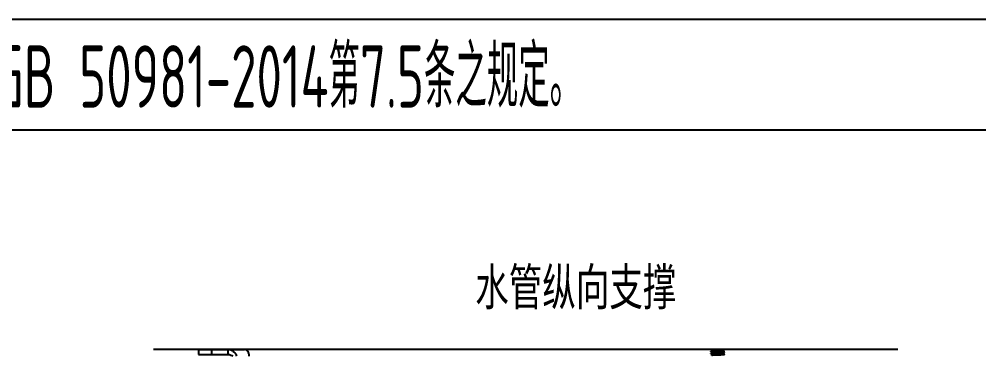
# Model space of a CAD drawing. Extents: x -427546 to -314919, y 698702 to 968782.
# Drawn here: x -412299 to -403988, y 912887 to 915796 of the extents above; entities that cross this region are included whole.
import ezdxf

# ---------------------------------------------------------------- set-up
doc = ezdxf.new("R2010")
doc.units = 0
doc.header["$LTSCALE"] = 1000
doc.header["$MEASUREMENT"] = 0
doc.linetypes.add('CONTINOUS', pattern=[0])
doc.layers.get('0').update_dxf_attribs({"linetype": 'CONTINUOUS'})
for name, color, linetype in [('BZ', 2, 'CONTINUOUS'), ('H-喷淋图块', 153, 'CONTINOUS'), ('TT', 7, 'CONTINUOUS')]:
    doc.layers.add(name, color=color, linetype=linetype)
doc.styles.add('_HZTXT', font='txt.shx', dxfattribs={"width": 0.8, "bigfont": 'hztxt.shx'})
doc.styles.add('WW', font='gbenor.shx', dxfattribs={"width": 0.75, "bigfont": 'gbcbig.shx'})

msp = doc.modelspace()

# ---------------------------------------------------------------- linework, layer by layer
at = {"linetype": 'CONTINUOUS'}
for p, q in [((-410746.7, 912934.6), (-410746.7, 912890)), ((-410746.7, 912934.6), (-410349.1, 912934.6)), ((-410635, 912934.6), (-410635, 912890)), ((-410491, 912934.6), (-410491, 912890)), ((-406308.6, 912930.6), (-406308.7, 912930.4)), ((-406308.7, 912928.6), (-406308.7, 912930.4)), ((-406308.6, 912928.4), (-406308.7, 912928.6)), ((-406308.6, 912915.7), (-406308.7, 912915.6)), ((-406308.7, 912913.7), (-406308.7, 912915.6)), ((-406308.6, 912928.4), (-406300.5, 912923.7)), ((-406300.7, 912923.9), (-406300.7, 912920.2)), ((-406189.8, 912923.2), (-406197.9, 912927.8)), ((-406197.7, 912927.7), (-406197.7, 912931.4)), ((-406197.7, 912912.8), (-406197.7, 912916.5)), ((-406189.8, 912923.2), (-406189.7, 912923)), ((-406189.8, 912921), (-406189.7, 912921.1)), ((-406189.7, 912921.1), (-406189.7, 912923)), ((-410746.7, 912890), (-410491, 912890)), ((-406308.6, 912913.5), (-406308.7, 912913.7)), ((-406308.6, 912900.8), (-406308.7, 912900.7)), ((-406308.7, 912898.8), (-406308.7, 912900.7)), ((-406308.6, 912898.7), (-406308.7, 912898.8)), ((-406308.6, 912913.5), (-406300.5, 912908.9)), ((-406308.6, 912898.7), (-406300.5, 912894)), ((-406300.7, 912909), (-406300.7, 912905.3)), ((-406300.7, 912894.2), (-406300.7, 912890.4)), ((-406189.8, 912908.3), (-406197.9, 912913)), ((-406189.8, 912893.4), (-406197.9, 912898.1)), ((-406197.7, 912897.9), (-406197.7, 912901.6)), ((-406189.8, 912908.3), (-406189.7, 912908.1)), ((-406189.8, 912906.1), (-406189.7, 912906.3)), ((-406189.8, 912893.4), (-406189.7, 912893.2)), ((-406189.8, 912891.2), (-406189.7, 912891.4)), ((-406189.7, 912906.3), (-406189.7, 912908.1)), ((-406189.7, 912891.4), (-406189.7, 912893.2))]:
    msp.add_line(p, q, dxfattribs=at)
for centre, radius, start, end in [((-406289.1, 912779.6), 150.7, 94.73357, 95.43713), ((-406284.7, 912727.5), 203, 94.54448, 94.75604), ((-406213.7, 913124), 202.9, 274.54499, 274.75718), ((-406209.3, 913071.5), 150.2, 274.73407, 275.44731), ((-406279.3, 912646.3), 269.5, 93.71884, 94.78113), ((-406280.9, 912651.1), 249.8, 93.89729, 94.80729), ((-406218.7, 913169.9), 263.9, 273.75953, 274.79582), ((-406218, 913146.4), 255.2, 273.84409, 274.8019)]:
    msp.add_arc(centre, radius, start, end, dxfattribs=at)
for points, knots in [([(-410491, 912934.6), (-410482.8, 912934.6), (-410466, 912931.4), (-410444.1, 912918.1), (-410427, 912898.6), (-410419.4, 912883.1), (-410416.6, 912875.1)], [0, 0, 0, 0, 0.243233, 0.493078, 0.748723, 1, 1, 1, 1]), ([(-410307, 912875.1), (-410307, 912882.8), (-410309, 912897.7), (-410317.8, 912917.1), (-410331.5, 912931), (-410343.5, 912934.6), (-410349.1, 912934.6)], [0, 0, 0, 0, 0.287969, 0.555344, 0.790533, 1, 1, 1, 1]), ([(-406308.7, 912928.6), (-406308.7, 912929.1), (-406306, 912929.1), (-406304.7, 912929.5), (-406303.4, 912929.6)], [0, 0, 0, 0, 0.263852, 1, 1, 1, 1]), ([(-406303.3, 912931.5), (-406304, 912931.4), (-406305.7, 912931.1), (-406307.6, 912931.2), (-406308.6, 912930.6)], [0, 0, 0, 0, 0.378905, 1, 1, 1, 1]), ([(-406303.4, 912916.6), (-406304, 912916.5), (-406305.8, 912916.3), (-406307.7, 912916.3), (-406308.6, 912915.7)], [0, 0, 0, 0, 0.378807, 1, 1, 1, 1]), ([(-406249.2, 912919.3), (-406254.8, 912919.1), (-406272.9, 912918.3), (-406290.9, 912917.8), (-406303.4, 912916.6)], [0, 0, 0, 0, 0.309518, 1, 1, 1, 1]), ([(-406249.2, 912934.2), (-406254.8, 912933.9), (-406272.8, 912933.2), (-406290.9, 912932.6), (-406303.3, 912931.5)], [0, 0, 0, 0, 0.309388, 1, 1, 1, 1]), ([(-406300.8, 912929.8), (-406297.6, 912930.1), (-406280.4, 912931.1), (-406263.2, 912931.7), (-406249.2, 912932.3)], [0, 0, 0, 0, 0.183712, 1, 1, 1, 1]), ([(-406295.7, 912925), (-406296.9, 912924.8), (-406298.1, 912924.5), (-406300.7, 912924.4), (-406300.7, 912923.9)], [0, 0, 0, 0, 0.73331, 1, 1, 1, 1]), ([(-406295.7, 912921.3), (-406296.3, 912921.2), (-406297.9, 912921), (-406299.6, 912920.9), (-406300.5, 912920.4)], [0, 0, 0, 0, 0.372879, 1, 1, 1, 1]), ([(-406296.8, 912915.2), (-406293.7, 912915.4), (-406277.8, 912916.3), (-406261.9, 912916.9), (-406249.2, 912917.4)], [0, 0, 0, 0, 0.199269, 1, 1, 1, 1]), ([(-406199.5, 912930.8), (-406204.9, 912929.8), (-406220, 912929.2), (-406245.1, 912927.8), (-406271.6, 912926.6), (-406288.7, 912925.7), (-406295.7, 912925)], [0, 0, 0, 0, 0.172398, 0.468214, 0.781513, 1, 1, 1, 1]), ([(-406199.5, 912927), (-406204.9, 912926.1), (-406220, 912925.5), (-406245.1, 912924.1), (-406271.6, 912922.9), (-406288.7, 912922), (-406295.7, 912921.3)], [0, 0, 0, 0, 0.172398, 0.468214, 0.781513, 1, 1, 1, 1]), ([(-406199.2, 912915.9), (-406204.5, 912914.9), (-406219.4, 912914.4), (-406244.2, 912912.9), (-406270.8, 912911.8), (-406288.1, 912910.9), (-406295.2, 912910.1)], [0, 0, 0, 0, 0.167291, 0.461164, 0.776399, 1, 1, 1, 1]), ([(-406197.7, 912921.8), (-406200.8, 912921.5), (-406218, 912920.5), (-406235.2, 912919.8), (-406249.2, 912919.3)], [0, 0, 0, 0, 0.183696, 1, 1, 1, 1]), ([(-406249.2, 912917.4), (-406244.6, 912917.6), (-406228.7, 912918.2), (-406212.7, 912918.9), (-406201.3, 912919.6)], [0, 0, 0, 0, 0.287582, 1, 1, 1, 1]), ([(-406201.3, 912919.6), (-406198.7, 912919.8), (-406194.9, 912920.3), (-406190.9, 912920.4), (-406189.8, 912921)], [0, 0, 0, 0, 0.691032, 1, 1, 1, 1]), ([(-406197.9, 912931.2), (-406198.1, 912931.1), (-406198.6, 912930.9), (-406199.2, 912930.8), (-406199.5, 912930.8)], [0, 0, 0, 0, 0.3774, 1, 1, 1, 1]), ([(-406197.7, 912927.7), (-406197.7, 912927.5), (-406198.6, 912927.2), (-406199, 912927.1), (-406199.5, 912927)], [0, 0, 0, 0, 0.285727, 1, 1, 1, 1]), ([(-406197.9, 912916.3), (-406198.1, 912916.2), (-406198.5, 912916.1), (-406199, 912916), (-406199.2, 912915.9)], [0, 0, 0, 0, 0.384879, 1, 1, 1, 1]), ([(-406189.7, 912923), (-406189.7, 912922.5), (-406192.5, 912922.5), (-406193.7, 912922.1), (-406195.1, 912922)], [0, 0, 0, 0, 0.263842, 1, 1, 1, 1]), ([(-410491, 912890), (-410483, 912890), (-410467.6, 912887), (-410454.1, 912879.4), (-410448.2, 912875.1)], [0, 0, 0, 0, 0.522516, 1, 1, 1, 1]), ([(-406308.7, 912913.7), (-406308.7, 912914), (-406307.1, 912914.2), (-406306.3, 912914.4), (-406305.4, 912914.5)], [0, 0, 0, 0, 0.269511, 1, 1, 1, 1]), ([(-406308.7, 912898.8), (-406308.7, 912899.1), (-406307.4, 912899.3), (-406306.7, 912899.4), (-406306, 912899.5)], [0, 0, 0, 0, 0.27234, 1, 1, 1, 1]), ([(-406296.8, 912902.2), (-406299.6, 912902), (-406303.4, 912901.5), (-406307.5, 912901.4), (-406308.6, 912900.8)], [0, 0, 0, 0, 0.691422, 1, 1, 1, 1]), ([(-406297.9, 912887.2), (-406300.3, 912887.1), (-406303.8, 912886.6), (-406307.6, 912886.5), (-406308.6, 912886)], [0, 0, 0, 0, 0.689821, 1, 1, 1, 1]), ([(-406300.8, 912885.2), (-406297.6, 912885.4), (-406280.4, 912886.5), (-406263.2, 912887.1), (-406249.2, 912887.7)], [0, 0, 0, 0, 0.18376, 1, 1, 1, 1]), ([(-406295.2, 912910.1), (-406296.6, 912910), (-406297.9, 912909.6), (-406300.7, 912909.5), (-406300.7, 912909)], [0, 0, 0, 0, 0.734244, 1, 1, 1, 1]), ([(-406294.8, 912895.3), (-406296.2, 912895.2), (-406297.6, 912894.7), (-406300.7, 912894.7), (-406300.7, 912894.2)], [0, 0, 0, 0, 0.734831, 1, 1, 1, 1]), ([(-406295.2, 912906.4), (-406295.9, 912906.4), (-406297.7, 912906.1), (-406299.6, 912906.1), (-406300.5, 912905.5)], [0, 0, 0, 0, 0.374868, 1, 1, 1, 1]), ([(-406294.8, 912891.6), (-406295.5, 912891.5), (-406297.4, 912891.2), (-406299.5, 912891.2), (-406300.5, 912890.6)], [0, 0, 0, 0, 0.376612, 1, 1, 1, 1]), ([(-406297.9, 912900.3), (-406294.7, 912900.5), (-406278.5, 912901.4), (-406262.3, 912902), (-406249.2, 912902.5)], [0, 0, 0, 0, 0.195623, 1, 1, 1, 1]), ([(-406249.2, 912889.5), (-406253.9, 912889.3), (-406270.1, 912888.7), (-406286.4, 912888), (-406297.9, 912887.2)], [0, 0, 0, 0, 0.289631, 1, 1, 1, 1]), ([(-406249.2, 912904.4), (-406253.8, 912904.2), (-406269.6, 912903.6), (-406285.5, 912902.9), (-406296.8, 912902.2)], [0, 0, 0, 0, 0.286943, 1, 1, 1, 1]), ([(-406199.2, 912912.2), (-406204.5, 912911.2), (-406219.4, 912910.6), (-406244.2, 912909.2), (-406270.8, 912908), (-406288.1, 912907.2), (-406295.2, 912906.4)], [0, 0, 0, 0, 0.167291, 0.461164, 0.776399, 1, 1, 1, 1]), ([(-406199, 912901.1), (-406204.1, 912900), (-406218.7, 912899.6), (-406243.3, 912898.1), (-406270, 912896.9), (-406287.5, 912896), (-406294.8, 912895.3)], [0, 0, 0, 0, 0.162162, 0.454084, 0.771262, 1, 1, 1, 1]), ([(-406199, 912897.4), (-406204.1, 912896.3), (-406218.7, 912895.8), (-406243.3, 912894.3), (-406270, 912893.2), (-406287.5, 912892.3), (-406294.8, 912891.6)], [0, 0, 0, 0, 0.162162, 0.454084, 0.771262, 1, 1, 1, 1]), ([(-406201.3, 912906.6), (-406204.5, 912906.4), (-406220.5, 912905.5), (-406236.4, 912904.9), (-406249.2, 912904.4)], [0, 0, 0, 0, 0.198417, 1, 1, 1, 1]), ([(-406249.2, 912902.5), (-406244.6, 912902.7), (-406228.4, 912903.4), (-406212.3, 912904), (-406200.9, 912904.8)], [0, 0, 0, 0, 0.288852, 1, 1, 1, 1]), ([(-406200.9, 912891.8), (-406204, 912891.5), (-406220.1, 912890.6), (-406236.3, 912890), (-406249.2, 912889.5)], [0, 0, 0, 0, 0.19668, 1, 1, 1, 1]), ([(-406249.2, 912887.7), (-406244.6, 912887.8), (-406228.6, 912888.5), (-406212.5, 912889.1), (-406201.1, 912889.9)], [0, 0, 0, 0, 0.288191, 1, 1, 1, 1]), ([(-406201.1, 912889.9), (-406198.5, 912890.1), (-406194.8, 912890.6), (-406190.8, 912890.6), (-406189.8, 912891.2)], [0, 0, 0, 0, 0.69071, 1, 1, 1, 1]), ([(-406200.9, 912904.8), (-406198.3, 912905), (-406194.7, 912905.5), (-406190.8, 912905.5), (-406189.8, 912906.1)], [0, 0, 0, 0, 0.690302, 1, 1, 1, 1]), ([(-406197.7, 912912.8), (-406197.7, 912912.6), (-406198.4, 912912.4), (-406198.9, 912912.3), (-406199.2, 912912.2)], [0, 0, 0, 0, 0.290239, 1, 1, 1, 1]), ([(-406197.9, 912901.4), (-406198, 912901.3), (-406198.4, 912901.2), (-406198.8, 912901.1), (-406199, 912901.1)], [0, 0, 0, 0, 0.393314, 1, 1, 1, 1]), ([(-406197.7, 912897.9), (-406197.7, 912897.7), (-406198.3, 912897.5), (-406198.7, 912897.4), (-406199, 912897.4)], [0, 0, 0, 0, 0.295741, 1, 1, 1, 1]), ([(-406189.7, 912908.1), (-406189.7, 912907.8), (-406191.2, 912907.7), (-406192, 912907.4), (-406192.8, 912907.4)], [0, 0, 0, 0, 0.270664, 1, 1, 1, 1]), ([(-406189.7, 912893.2), (-406189.7, 912893), (-406191.1, 912892.8), (-406191.9, 912892.6), (-406192.6, 912892.5)], [0, 0, 0, 0, 0.271439, 1, 1, 1, 1])]:
    msp.add_open_spline(points, degree=3, knots=knots, dxfattribs=at)
for points in [[(-406306, 912899.5), (-406304.6, 912899.7), (-406303.2, 912899.8), (-406301.8, 912900)], [(-406305.4, 912914.5), (-406304.2, 912914.6), (-406303, 912914.8), (-406301.8, 912914.9)], [(-406192.8, 912907.4), (-406194, 912907.2), (-406195.3, 912907.1), (-406196.6, 912907)], [(-406192.6, 912892.5), (-406193.9, 912892.3), (-406195.3, 912892.2), (-406196.6, 912892.1)]]:
    msp.add_open_spline(points, degree=3, dxfattribs=at)
at = {"layer": 'BZ'}
msp.add_line((-404690.6, 912934.6), (-411137.6, 912934.6), dxfattribs=at)
at = {"layer": 'H-喷淋图块', "color": 134, "ltscale": 0.5}
for points in [[(-421325.5, 915796.3), (-399345.5, 915796.3)], [(-421325.5, 914836.3), (-399345.5, 914836.3)]]:
    msp.add_lwpolyline(points, dxfattribs=at)

# ---------------------------------------------------------------- texts
at = {"color": 7, "style": '_HZTXT', "width": 0.8}
msp.add_text('水管纵向支撑', height=363, dxfattribs=at).set_placement((-408349.8, 913281.6))
at = {"layer": 'TT', "style": 'WW', "width": 0.7}
msp.add_text('12.7、施工中未尽事宜还应遵守《建筑机电工程抗震设计规范》GB 50981-2014第7.5条之规定。', height=540, dxfattribs=at).set_placement((-420310.6, 915029.7))

doc.saveas('drawing.dxf')
